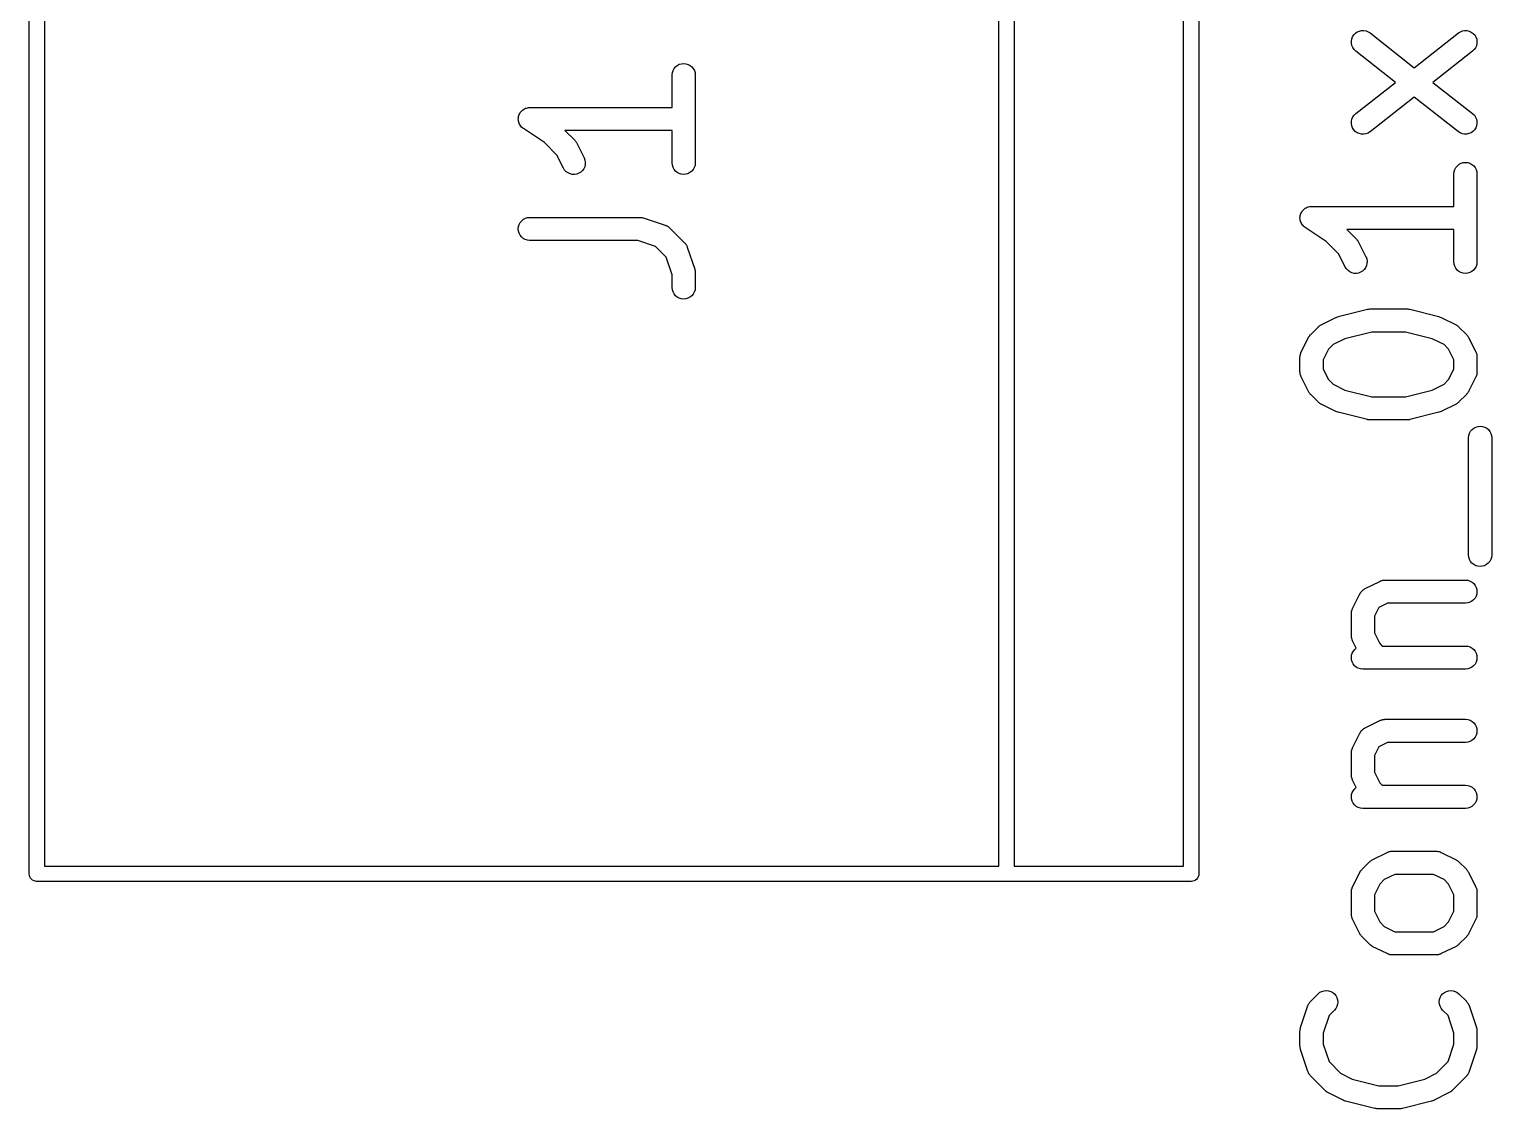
# Model space of a CAD drawing. Extents: x 118.6 to 187.3, y -130.9 to -41.9.
# Drawn here: x 177.81 to 187.31, y -104.32 to -97.3 of the extents above; entities that cross this region are included whole.
import ezdxf

# ---------------------------------------------------------------- set-up
doc = ezdxf.new("R2010")
doc.units = 0
doc.layers.add('BLACK', color=7, linetype='CONTINUOUS')

msp = doc.modelspace()

# ---------------------------------------------------------------- linework, layer by layer
at = {"layer": 'BLACK', "linetype": 'CONTINUOUS'}
for p, q in [((177.81, -102.788), (177.81, -92.7924)), ((177.91, -92.84), (177.91, -102.74)), ((184.11, -102.74), (184.11, -92.84)), ((184.21, -92.84), (184.21, -102.74)), ((185.31, -102.74), (185.31, -92.84)), ((185.41, -92.7924), (185.41, -102.788)), ((186.453, -97.3138), (186.467, -97.3107)), ((186.467, -97.3107), (186.482, -97.3105)), ((186.482, -97.3105), (186.496, -97.3131)), ((187.123, -97.3128), (187.137, -97.3104)), ((187.137, -97.3104), (187.152, -97.3109)), ((186.401, -97.3788), (186.404, -97.3644)), ((186.401, -97.3934), (186.401, -97.3788)), ((186.404, -97.4077), (186.401, -97.3934)), ((186.404, -97.3644), (186.409, -97.3508)), ((186.409, -97.3508), (186.417, -97.3385)), ((186.417, -97.3385), (186.427, -97.328)), ((186.427, -97.328), (186.439, -97.3197)), ((186.439, -97.3197), (186.453, -97.3138)), ((186.496, -97.3131), (186.51, -97.3184)), ((186.51, -97.3184), (186.522, -97.3263)), ((186.522, -97.3263), (186.809, -97.5518)), ((186.809, -97.5518), (187.096, -97.3263)), ((187.096, -97.3263), (187.097, -97.3256)), ((187.097, -97.3256), (187.109, -97.3179)), ((187.109, -97.3179), (187.123, -97.3128)), ((187.152, -97.3109), (187.166, -97.3142)), ((187.166, -97.3142), (187.18, -97.3202)), ((187.18, -97.3202), (187.192, -97.3287)), ((187.192, -97.3287), (187.202, -97.3393)), ((187.202, -97.3393), (187.209, -97.3517)), ((187.209, -97.3517), (187.215, -97.3654)), ((187.217, -97.3944), (187.214, -97.4087)), ((187.215, -97.3654), (187.217, -97.3798)), ((187.217, -97.3798), (187.217, -97.3944)), ((186.41, -97.4212), (186.404, -97.4077)), ((186.418, -97.4333), (186.41, -97.4212)), ((186.429, -97.4436), (186.418, -97.4333)), ((186.429, -97.4442), (186.429, -97.4436)), ((186.688, -97.6471), (186.429, -97.4442)), ((187.189, -97.4442), (186.93, -97.6471)), ((187.199, -97.4341), (187.189, -97.4442)), ((187.208, -97.4221), (187.199, -97.4341)), ((187.214, -97.4087), (187.208, -97.4221)), ((181.987, -97.5985), (181.989, -97.5839)), ((181.989, -97.5839), (181.993, -97.57)), ((181.993, -97.57), (182, -97.5571)), ((182, -97.5571), (182.01, -97.5459)), ((182.01, -97.5459), (182.021, -97.5368)), ((182.021, -97.5368), (182.034, -97.53)), ((182.034, -97.53), (182.048, -97.5259)), ((182.048, -97.5259), (182.063, -97.5245)), ((182.063, -97.5245), (182.077, -97.5261)), ((182.077, -97.5261), (182.091, -97.5304)), ((182.091, -97.5304), (182.104, -97.5373)), ((182.104, -97.5373), (182.116, -97.5467)), ((182.116, -97.5467), (182.125, -97.558)), ((182.125, -97.558), (182.132, -97.5709)), ((182.132, -97.5709), (182.136, -97.585)), ((182.136, -97.585), (182.137, -97.5995)), ((181.987, -97.5995), (181.987, -97.5985)), ((181.987, -97.8102), (181.987, -97.5995)), ((182.137, -97.5995), (182.137, -98.171)), ((186.429, -97.8501), (186.688, -97.6471)), ((186.93, -97.6471), (187.189, -97.8501)), ((186.809, -97.7425), (186.522, -97.968)), ((187.096, -97.968), (186.809, -97.7425)), ((180.987, -97.8846), (180.988, -97.8775)), ((180.988, -97.8775), (180.989, -97.8702)), ((180.989, -97.87), (180.991, -97.8628)), ((180.989, -97.8701), (180.989, -97.87)), ((180.989, -97.8702), (180.989, -97.8701)), ((180.991, -97.8628), (180.993, -97.8562)), ((180.993, -97.8561), (180.997, -97.8495)), ((180.993, -97.8562), (180.993, -97.8561)), ((180.993, -97.8561), (180.993, -97.8561)), ((180.997, -97.8495), (181, -97.8433)), ((181, -97.8432), (181.005, -97.8376)), ((181, -97.8433), (181, -97.8432)), ((181, -97.8433), (181, -97.8433)), ((181.005, -97.8376), (181.01, -97.832)), ((181.01, -97.8319), (181.015, -97.8272)), ((181.01, -97.832), (181.01, -97.8319)), ((181.01, -97.832), (181.01, -97.832)), ((181.015, -97.8272), (181.021, -97.8228)), ((181.021, -97.8227), (181.028, -97.8192)), ((181.021, -97.8228), (181.021, -97.8227)), ((181.021, -97.8227), (181.021, -97.8227)), ((181.028, -97.8192), (181.034, -97.8159)), ((181.034, -97.8159), (181.041, -97.8138)), ((181.034, -97.8159), (181.034, -97.8159)), ((181.034, -97.8159), (181.034, -97.8159)), ((181.041, -97.8138), (181.048, -97.8117)), ((181.048, -97.8116), (181.055, -97.8109)), ((181.048, -97.8117), (181.048, -97.8116)), ((181.048, -97.8117), (181.048, -97.8117)), ((181.055, -97.8109), (181.062, -97.8102)), ((181.062, -97.8102), (181.987, -97.8102)), ((186.404, -97.8856), (186.41, -97.8722)), ((186.41, -97.8722), (186.419, -97.8602)), ((186.419, -97.8602), (186.429, -97.8501)), ((187.189, -97.8501), (187.19, -97.8507)), ((187.19, -97.8507), (187.2, -97.861)), ((187.2, -97.861), (187.208, -97.8731)), ((187.208, -97.8731), (187.214, -97.8866)), ((180.987, -97.8847), (180.987, -97.8846)), ((180.988, -97.8923), (180.987, -97.8847)), ((180.987, -97.8847), (180.987, -97.8847)), ((180.989, -97.8992), (180.988, -97.8923)), ((180.989, -97.8993), (180.989, -97.8992)), ((180.989, -97.8992), (180.989, -97.8992)), ((180.991, -97.9065), (180.989, -97.8993)), ((180.993, -97.9132), (180.991, -97.9065)), ((180.993, -97.9133), (180.993, -97.9132)), ((180.996, -97.9195), (180.993, -97.9133)), ((180.993, -97.9133), (180.993, -97.9133)), ((181, -97.9262), (180.996, -97.9195)), ((181, -97.9263), (181, -97.9262)), ((181.004, -97.9319), (181, -97.9263)), ((181, -97.9263), (181, -97.9263)), ((181.009, -97.9376), (181.004, -97.9319)), ((181.009, -97.9377), (181.009, -97.9376)), ((181.014, -97.9425), (181.009, -97.9377)), ((181.009, -97.9377), (181.009, -97.9377)), ((181.02, -97.9471), (181.014, -97.9425)), ((181.021, -97.9476), (181.02, -97.9471)), ((181.02, -97.9471), (181.02, -97.9471)), ((181.02, -97.9471), (181.02, -97.9471)), ((181.02, -97.9471), (181.02, -97.9471)), ((181.157, -98.0388), (181.021, -97.9476)), ((181.987, -97.9602), (181.291, -97.9602)), ((181.291, -97.9602), (181.354, -98.0227)), ((181.987, -98.171), (181.987, -97.9602)), ((186.401, -97.8999), (186.404, -97.8856)), ((186.401, -97.9145), (186.401, -97.8999)), ((186.403, -97.9289), (186.401, -97.9145)), ((186.409, -97.9426), (186.403, -97.9289)), ((186.416, -97.955), (186.409, -97.9426)), ((186.426, -97.9656), (186.416, -97.955)), ((186.438, -97.9741), (186.426, -97.9656)), ((186.452, -97.9801), (186.438, -97.9741)), ((186.521, -97.9687), (186.509, -97.9764)), ((186.522, -97.968), (186.521, -97.9687)), ((187.108, -97.9759), (187.096, -97.968)), ((187.122, -97.9812), (187.108, -97.9759)), ((187.179, -97.9746), (187.165, -97.9804)), ((187.191, -97.9663), (187.179, -97.9746)), ((187.201, -97.9558), (187.191, -97.9663)), ((187.209, -97.9435), (187.201, -97.9558)), ((187.214, -97.9299), (187.209, -97.9435)), ((187.214, -97.8866), (187.217, -97.9009)), ((187.217, -97.9155), (187.214, -97.9299)), ((187.217, -97.9009), (187.217, -97.9155)), ((181.239, -98.1201), (181.157, -98.0388)), ((181.354, -98.0227), (181.354, -98.0234)), ((181.354, -98.0234), (181.357, -98.0267)), ((181.357, -98.0267), (181.36, -98.0298)), ((181.36, -98.0298), (181.361, -98.0324)), ((181.361, -98.0324), (181.363, -98.0349)), ((181.363, -98.0349), (181.365, -98.0386)), ((181.365, -98.0386), (181.368, -98.0422)), ((181.368, -98.0422), (181.415, -98.1374)), ((186.466, -97.9834), (186.452, -97.9801)), ((186.481, -97.9839), (186.466, -97.9834)), ((186.495, -97.9815), (186.481, -97.9839)), ((186.509, -97.9764), (186.495, -97.9815)), ((187.136, -97.9838), (187.122, -97.9812)), ((187.151, -97.9835), (187.136, -97.9838)), ((187.165, -97.9804), (187.151, -97.9835)), ((181.281, -98.2045), (181.239, -98.1201)), ((181.415, -98.1374), (181.416, -98.1384)), ((181.416, -98.1384), (181.421, -98.1521)), ((181.421, -98.1521), (181.423, -98.1666)), ((181.289, -98.2169), (181.281, -98.2045)), ((181.299, -98.2275), (181.289, -98.2169)), ((181.311, -98.236), (181.299, -98.2275)), ((181.324, -98.242), (181.311, -98.236)), ((181.338, -98.2453), (181.324, -98.242)), ((181.353, -98.2458), (181.338, -98.2453)), ((181.367, -98.2434), (181.353, -98.2458)), ((181.381, -98.2383), (181.367, -98.2434)), ((181.394, -98.2306), (181.381, -98.2383)), ((181.404, -98.2206), (181.394, -98.2306)), ((181.413, -98.2087), (181.404, -98.2206)), ((181.419, -98.1954), (181.413, -98.2087)), ((181.422, -98.1812), (181.419, -98.1954)), ((181.423, -98.1666), (181.422, -98.1812)), ((181.989, -98.1855), (181.987, -98.171)), ((181.993, -98.1995), (181.989, -98.1855)), ((182, -98.2125), (181.993, -98.1995)), ((182.009, -98.2238), (182, -98.2125)), ((182.02, -98.2331), (182.009, -98.2238)), ((182.033, -98.2401), (182.02, -98.2331)), ((182.047, -98.2444), (182.033, -98.2401)), ((182.062, -98.2459), (182.047, -98.2444)), ((182.076, -98.2446), (182.062, -98.2459)), ((182.09, -98.2405), (182.076, -98.2446)), ((182.103, -98.2337), (182.09, -98.2405)), ((182.115, -98.2245), (182.103, -98.2337)), ((182.124, -98.2133), (182.115, -98.2245)), ((182.131, -98.2005), (182.124, -98.2133)), ((182.136, -98.1865), (182.131, -98.2005)), ((182.137, -98.172), (182.136, -98.1865)), ((182.137, -98.171), (182.137, -98.172)), ((187.067, -98.2413), (187.069, -98.2268)), ((187.067, -98.2424), (187.067, -98.2413)), ((187.067, -98.4531), (187.067, -98.2424)), ((187.069, -98.2268), (187.073, -98.2128)), ((187.073, -98.2128), (187.08, -98.2)), ((187.08, -98.2), (187.09, -98.1888)), ((187.09, -98.1888), (187.101, -98.1796)), ((187.101, -98.1796), (187.114, -98.1728)), ((187.114, -98.1728), (187.128, -98.1687)), ((187.128, -98.1687), (187.143, -98.1674)), ((187.143, -98.1674), (187.157, -98.1689)), ((187.157, -98.1689), (187.171, -98.1732)), ((187.171, -98.1732), (187.184, -98.1802)), ((187.184, -98.1802), (187.196, -98.1895)), ((187.196, -98.1895), (187.205, -98.2009)), ((187.205, -98.2009), (187.212, -98.2138)), ((187.212, -98.2138), (187.216, -98.2278)), ((187.216, -98.2278), (187.217, -98.2424)), ((187.217, -98.2424), (187.217, -98.8138)), ((181.01, -98.5463), (181.021, -98.5371)), ((181.021, -98.5371), (181.034, -98.5302)), ((181.034, -98.5302), (181.048, -98.526)), ((181.048, -98.526), (181.062, -98.5245)), ((181.062, -98.5245), (181.777, -98.5245)), ((181.777, -98.5245), (181.778, -98.5245)), ((181.778, -98.5245), (181.782, -98.525)), ((181.782, -98.525), (181.786, -98.5251)), ((181.786, -98.5251), (181.789, -98.5258)), ((181.789, -98.5258), (181.792, -98.5262)), ((181.792, -98.5262), (181.796, -98.5274)), ((181.796, -98.5274), (181.8, -98.5284)), ((181.8, -98.5284), (181.943, -98.576)), ((186.067, -98.5275), (186.068, -98.5203)), ((186.067, -98.5276), (186.067, -98.5275)), ((186.067, -98.5275), (186.067, -98.5275)), ((186.068, -98.5351), (186.067, -98.5276)), ((186.068, -98.5203), (186.069, -98.513)), ((186.069, -98.542), (186.068, -98.5351)), ((186.069, -98.5129), (186.071, -98.5056)), ((186.069, -98.513), (186.069, -98.5129)), ((186.069, -98.513), (186.069, -98.513)), ((186.069, -98.5421), (186.069, -98.542)), ((186.071, -98.5493), (186.069, -98.5421)), ((186.069, -98.5421), (186.069, -98.5421)), ((186.071, -98.5056), (186.073, -98.499)), ((186.073, -98.4989), (186.077, -98.4924)), ((186.073, -98.499), (186.073, -98.4989)), ((186.073, -98.499), (186.073, -98.499)), ((186.077, -98.4924), (186.08, -98.4862)), ((186.08, -98.4861), (186.085, -98.4805)), ((186.08, -98.4862), (186.08, -98.4861)), ((186.08, -98.4861), (186.08, -98.4861)), ((186.085, -98.4805), (186.09, -98.4749)), ((186.09, -98.4748), (186.095, -98.4701)), ((186.09, -98.4749), (186.09, -98.4748)), ((186.09, -98.4748), (186.09, -98.4748)), ((186.095, -98.4701), (186.101, -98.4656)), ((186.101, -98.4656), (186.108, -98.4621)), ((186.101, -98.4656), (186.101, -98.4656)), ((186.101, -98.4656), (186.101, -98.4656)), ((186.108, -98.4621), (186.114, -98.4588)), ((186.114, -98.4587), (186.121, -98.4567)), ((186.114, -98.4588), (186.114, -98.4587)), ((186.114, -98.4587), (186.114, -98.4587)), ((186.121, -98.4567), (186.128, -98.4545)), ((186.128, -98.4545), (186.135, -98.4538)), ((186.128, -98.4545), (186.128, -98.4545)), ((186.128, -98.4545), (186.128, -98.4545)), ((186.135, -98.4538), (186.142, -98.4531)), ((186.142, -98.4531), (187.067, -98.4531)), ((180.987, -98.599), (180.989, -98.5844)), ((180.989, -98.6136), (180.987, -98.599)), ((180.989, -98.5844), (180.993, -98.5705)), ((180.993, -98.6276), (180.989, -98.6136)), ((180.993, -98.5705), (181, -98.5576)), ((181, -98.6406), (180.993, -98.6276)), ((181, -98.5576), (181.01, -98.5463)), ((181.009, -98.652), (181, -98.6406)), ((181.943, -98.576), (181.944, -98.5763)), ((181.944, -98.5763), (181.946, -98.5773)), ((181.946, -98.5773), (181.948, -98.5779)), ((181.948, -98.5779), (181.953, -98.5803)), ((181.953, -98.5803), (181.958, -98.5825)), ((181.958, -98.5825), (181.959, -98.5838)), ((181.959, -98.5838), (181.961, -98.5848)), ((181.961, -98.5848), (181.965, -98.5881)), ((181.965, -98.5881), (181.969, -98.5911)), ((181.969, -98.5911), (181.971, -98.5927)), ((181.971, -98.5927), (181.973, -98.5941)), ((181.973, -98.5941), (182.068, -98.6893)), ((186.073, -98.5561), (186.071, -98.5493)), ((186.073, -98.5562), (186.073, -98.5561)), ((186.073, -98.5561), (186.073, -98.5561)), ((186.076, -98.562), (186.073, -98.5562)), ((186.08, -98.5691), (186.076, -98.562)), ((186.08, -98.5692), (186.08, -98.5691)), ((186.08, -98.5691), (186.08, -98.5691)), ((186.084, -98.5748), (186.08, -98.5692)), ((186.089, -98.5805), (186.084, -98.5748)), ((186.089, -98.5806), (186.089, -98.5805)), ((186.089, -98.5805), (186.089, -98.5805)), ((186.094, -98.5853), (186.089, -98.5806)), ((186.1, -98.5899), (186.094, -98.5853)), ((186.1, -98.59), (186.1, -98.5899)), ((186.101, -98.5905), (186.1, -98.59)), ((186.1, -98.59), (186.1, -98.59)), ((186.1, -98.59), (186.1, -98.59)), ((186.237, -98.6816), (186.101, -98.5905)), ((187.067, -98.6031), (186.371, -98.6031)), ((186.371, -98.6031), (186.434, -98.6655)), ((187.067, -98.8138), (187.067, -98.6031)), ((181.02, -98.6614), (181.009, -98.652)), ((181.033, -98.6685), (181.02, -98.6614)), ((181.047, -98.6729), (181.033, -98.6685)), ((181.061, -98.6745), (181.047, -98.6729)), ((181.062, -98.6745), (181.061, -98.6745)), ((181.764, -98.6745), (181.062, -98.6745)), ((181.879, -98.7127), (181.764, -98.6745)), ((181.949, -98.7829), (181.879, -98.7127)), ((182.068, -98.6893), (182.069, -98.6901)), ((182.069, -98.6901), (182.07, -98.6918)), ((182.07, -98.6918), (182.072, -98.6933)), ((182.072, -98.6933), (182.074, -98.6975)), ((182.074, -98.6975), (182.078, -98.7015)), ((182.078, -98.7015), (182.079, -98.7035)), ((182.079, -98.7035), (182.08, -98.7053)), ((182.08, -98.7053), (182.082, -98.71)), ((182.082, -98.71), (182.084, -98.7145)), ((182.084, -98.7145), (182.085, -98.7167)), ((182.085, -98.7167), (182.086, -98.7187)), ((182.086, -98.7187), (182.134, -98.8615)), ((186.319, -98.763), (186.237, -98.6816)), ((186.434, -98.6655), (186.434, -98.6663)), ((186.434, -98.6663), (186.437, -98.6696)), ((186.437, -98.6696), (186.44, -98.6726)), ((186.44, -98.6726), (186.441, -98.6753)), ((186.441, -98.6753), (186.443, -98.6777)), ((186.443, -98.6777), (186.445, -98.6815)), ((186.445, -98.6815), (186.448, -98.685)), ((186.448, -98.685), (186.495, -98.7803)), ((181.987, -98.8974), (181.949, -98.7829)), ((186.361, -98.8473), (186.319, -98.763)), ((186.495, -98.7803), (186.496, -98.7812)), ((186.496, -98.7812), (186.501, -98.7949)), ((186.502, -98.824), (186.499, -98.8383)), ((186.501, -98.7949), (186.503, -98.8094)), ((186.503, -98.8094), (186.502, -98.824)), ((187.069, -98.8284), (187.067, -98.8138)), ((187.073, -98.8424), (187.069, -98.8284)), ((187.216, -98.8294), (187.211, -98.8434)), ((187.217, -98.8149), (187.216, -98.8294)), ((187.217, -98.8138), (187.217, -98.8149)), ((181.987, -98.9805), (181.987, -98.8974)), ((182.134, -98.8615), (182.134, -98.8625)), ((182.134, -98.8625), (182.135, -98.8666)), ((182.135, -98.8666), (182.136, -98.8707)), ((182.136, -98.8707), (182.136, -98.8738)), ((182.136, -98.8738), (182.137, -98.8768)), ((182.137, -98.8768), (182.137, -98.881)), ((182.137, -98.881), (182.137, -98.8852)), ((182.137, -98.8852), (182.137, -98.9805)), ((186.369, -98.8597), (186.361, -98.8473)), ((186.379, -98.8704), (186.369, -98.8597)), ((186.391, -98.8789), (186.379, -98.8704)), ((186.404, -98.8849), (186.391, -98.8789)), ((186.418, -98.8882), (186.404, -98.8849)), ((186.433, -98.8886), (186.418, -98.8882)), ((186.447, -98.8863), (186.433, -98.8886)), ((186.461, -98.8811), (186.447, -98.8863)), ((186.474, -98.8734), (186.461, -98.8811)), ((186.484, -98.8634), (186.474, -98.8734)), ((186.493, -98.8516), (186.484, -98.8634)), ((186.499, -98.8383), (186.493, -98.8516)), ((187.08, -98.8553), (187.073, -98.8424)), ((187.089, -98.8667), (187.08, -98.8553)), ((187.1, -98.876), (187.089, -98.8667)), ((187.113, -98.8829), (187.1, -98.876)), ((187.127, -98.8873), (187.113, -98.8829)), ((187.142, -98.8888), (187.127, -98.8873)), ((187.156, -98.8875), (187.142, -98.8888)), ((187.17, -98.8833), (187.156, -98.8875)), ((187.183, -98.8766), (187.17, -98.8833)), ((187.195, -98.8674), (187.183, -98.8766)), ((187.204, -98.8562), (187.195, -98.8674)), ((187.211, -98.8434), (187.204, -98.8562)), ((181.989, -98.995), (181.987, -98.9805)), ((181.993, -99.0091), (181.989, -98.995)), ((182, -99.022), (181.993, -99.0091)), ((182.131, -99.01), (182.124, -99.0228)), ((182.136, -98.9961), (182.131, -99.01)), ((182.137, -98.9815), (182.136, -98.9961)), ((182.137, -98.9805), (182.137, -98.9815)), ((182.009, -99.0333), (182, -99.022)), ((182.02, -99.0427), (182.009, -99.0333)), ((182.033, -99.0496), (182.02, -99.0427)), ((182.047, -99.0539), (182.033, -99.0496)), ((182.062, -99.0555), (182.047, -99.0539)), ((182.076, -99.0541), (182.062, -99.0555)), ((182.09, -99.05), (182.076, -99.0541)), ((182.103, -99.0432), (182.09, -99.05)), ((182.115, -99.0341), (182.103, -99.0432)), ((182.124, -99.0228), (182.115, -99.0341)), ((186.204, -99.2229), (186.299, -99.1753)), ((186.299, -99.1753), (186.3, -99.1748)), ((186.3, -99.1748), (186.301, -99.1747)), ((186.301, -99.1745), (186.307, -99.1722)), ((186.301, -99.1747), (186.301, -99.1745)), ((186.307, -99.1722), (186.314, -99.1698)), ((186.314, -99.1697), (186.315, -99.1696)), ((186.314, -99.1698), (186.314, -99.1697)), ((186.315, -99.1696), (186.505, -99.122)), ((186.505, -99.122), (186.506, -99.1218)), ((186.506, -99.1218), (186.507, -99.1216)), ((186.507, -99.1216), (186.509, -99.1212)), ((186.509, -99.1212), (186.515, -99.1206)), ((186.515, -99.1206), (186.521, -99.1198)), ((186.521, -99.1198), (186.522, -99.1199)), ((186.522, -99.1199), (186.523, -99.1198)), ((186.523, -99.1198), (186.761, -99.1198)), ((186.761, -99.1198), (186.762, -99.1198)), ((186.762, -99.1198), (186.764, -99.1199)), ((186.764, -99.1199), (186.765, -99.1199)), ((186.765, -99.1199), (186.771, -99.1207)), ((186.771, -99.1207), (186.777, -99.1214)), ((186.777, -99.1214), (186.778, -99.1218)), ((186.778, -99.1218), (186.78, -99.122)), ((186.78, -99.122), (186.97, -99.1696)), ((186.97, -99.1696), (186.971, -99.1699)), ((186.971, -99.1699), (186.971, -99.17)), ((186.971, -99.17), (186.972, -99.1701)), ((186.972, -99.1701), (186.978, -99.1726)), ((186.978, -99.1726), (186.985, -99.175)), ((186.985, -99.175), (186.985, -99.1752)), ((186.985, -99.1752), (186.985, -99.1753)), ((186.985, -99.1753), (187.081, -99.2229)), ((186.075, -99.3993), (186.123, -99.3041)), ((186.123, -99.3031), (186.126, -99.2996)), ((186.123, -99.3041), (186.123, -99.3031)), ((186.126, -99.2996), (186.128, -99.2959)), ((186.128, -99.2959), (186.13, -99.2935)), ((186.13, -99.2935), (186.131, -99.2909)), ((186.131, -99.2909), (186.134, -99.2878)), ((186.134, -99.2878), (186.137, -99.2846)), ((186.137, -99.2846), (186.185, -99.237)), ((186.185, -99.2362), (186.189, -99.2336)), ((186.185, -99.237), (186.185, -99.2362)), ((186.189, -99.2336), (186.192, -99.2307)), ((186.192, -99.2307), (186.194, -99.229)), ((186.194, -99.229), (186.197, -99.2271)), ((186.197, -99.2271), (186.201, -99.2252)), ((186.201, -99.2252), (186.204, -99.2229)), ((186.533, -99.2698), (186.359, -99.3131)), ((186.752, -99.2698), (186.533, -99.2698)), ((186.926, -99.3131), (186.752, -99.2698)), ((187.081, -99.2229), (187.082, -99.2234)), ((187.082, -99.2234), (187.085, -99.2257)), ((187.085, -99.2257), (187.089, -99.2277)), ((187.089, -99.2277), (187.091, -99.2297)), ((187.091, -99.2297), (187.094, -99.2314)), ((187.094, -99.2314), (187.097, -99.2343)), ((187.097, -99.2343), (187.1, -99.237)), ((187.1, -99.237), (187.148, -99.2846)), ((187.148, -99.2846), (187.149, -99.2853)), ((187.149, -99.2853), (187.151, -99.2886)), ((187.151, -99.2886), (187.154, -99.2917)), ((187.154, -99.2917), (187.156, -99.2943)), ((187.156, -99.2943), (187.158, -99.2968)), ((187.158, -99.2968), (187.16, -99.3005)), ((187.16, -99.3005), (187.162, -99.3041)), ((187.162, -99.3041), (187.209, -99.3993)), ((186.075, -99.4014), (186.075, -99.3993)), ((186.252, -99.382), (186.217, -99.4506)), ((186.282, -99.3516), (186.252, -99.382)), ((186.359, -99.3131), (186.282, -99.3516)), ((187.003, -99.3516), (186.926, -99.3131)), ((187.033, -99.382), (187.003, -99.3516)), ((187.067, -99.4506), (187.033, -99.382)), ((187.209, -99.3993), (187.21, -99.4003)), ((187.21, -99.4003), (187.211, -99.4023)), ((186.067, -99.4318), (186.068, -99.4296)), ((186.067, -99.4329), (186.067, -99.4318)), ((186.067, -99.5281), (186.067, -99.4329)), ((186.068, -99.4224), (186.069, -99.4173)), ((186.068, -99.4274), (186.068, -99.4224)), ((186.068, -99.4296), (186.068, -99.4274)), ((186.069, -99.4173), (186.07, -99.4152)), ((186.07, -99.413), (186.072, -99.4082)), ((186.07, -99.4152), (186.07, -99.413)), ((186.072, -99.4082), (186.073, -99.4033)), ((186.073, -99.4033), (186.075, -99.4014)), ((186.217, -99.4506), (186.217, -99.5104)), ((187.067, -99.5104), (187.067, -99.4506)), ((187.211, -99.4023), (187.212, -99.4043)), ((187.212, -99.4043), (187.213, -99.4092)), ((187.213, -99.4092), (187.215, -99.414)), ((187.215, -99.414), (187.215, -99.4162)), ((187.215, -99.4162), (187.216, -99.4183)), ((187.216, -99.4183), (187.216, -99.4234)), ((187.216, -99.4234), (187.217, -99.4285)), ((187.217, -99.4285), (187.217, -99.4307)), ((187.217, -99.4307), (187.217, -99.4329)), ((187.217, -99.4329), (187.217, -99.5281)), ((186.068, -99.5303), (186.067, -99.5281)), ((186.068, -99.5325), (186.068, -99.5303)), ((186.068, -99.5376), (186.068, -99.5325)), ((186.069, -99.5427), (186.068, -99.5376)), ((186.069, -99.5448), (186.069, -99.5427)), ((186.07, -99.547), (186.069, -99.5448)), ((186.072, -99.5518), (186.07, -99.547)), ((186.073, -99.5567), (186.072, -99.5518)), ((186.074, -99.5586), (186.073, -99.5567)), ((186.075, -99.5607), (186.074, -99.5586)), ((186.075, -99.5616), (186.075, -99.5607)), ((186.123, -99.6569), (186.075, -99.5616)), ((186.217, -99.5104), (186.252, -99.5789)), ((186.252, -99.5789), (186.282, -99.6093)), ((187.003, -99.6093), (187.033, -99.5789)), ((187.033, -99.5789), (187.067, -99.5104)), ((187.209, -99.5616), (187.162, -99.6569)), ((187.21, -99.5596), (187.209, -99.5616)), ((187.211, -99.5576), (187.21, -99.5596)), ((187.213, -99.5528), (187.211, -99.5576)), ((187.215, -99.548), (187.213, -99.5528)), ((187.216, -99.5437), (187.215, -99.5458)), ((187.215, -99.5458), (187.215, -99.548)), ((187.217, -99.5335), (187.216, -99.5386)), ((187.216, -99.5386), (187.216, -99.5437)), ((187.217, -99.5281), (187.217, -99.5291)), ((187.217, -99.5291), (187.217, -99.5313)), ((187.217, -99.5313), (187.217, -99.5335)), ((186.125, -99.6604), (186.123, -99.6569)), ((186.127, -99.6642), (186.125, -99.6604)), ((186.129, -99.6666), (186.127, -99.6642)), ((186.131, -99.6693), (186.129, -99.6666)), ((186.134, -99.6723), (186.131, -99.6693)), ((186.136, -99.6756), (186.134, -99.6723)), ((186.137, -99.6764), (186.136, -99.6756)), ((186.185, -99.724), (186.137, -99.6764)), ((186.282, -99.6093), (186.359, -99.6478)), ((186.359, -99.6478), (186.533, -99.6912)), ((186.752, -99.6912), (186.926, -99.6478)), ((186.926, -99.6478), (187.003, -99.6093)), ((187.148, -99.6764), (187.1, -99.724)), ((187.15, -99.6731), (187.148, -99.6764)), ((187.153, -99.6701), (187.15, -99.6731)), ((187.155, -99.6675), (187.153, -99.6701)), ((187.157, -99.6651), (187.155, -99.6675)), ((187.159, -99.6613), (187.157, -99.6651)), ((187.161, -99.6578), (187.159, -99.6613)), ((187.162, -99.6569), (187.161, -99.6578)), ((186.188, -99.7267), (186.185, -99.724)), ((186.191, -99.7296), (186.188, -99.7267)), ((186.193, -99.7313), (186.191, -99.7296)), ((186.196, -99.7333), (186.193, -99.7313)), ((186.2, -99.7353), (186.196, -99.7333)), ((186.203, -99.7376), (186.2, -99.7353)), ((186.204, -99.738), (186.203, -99.7376)), ((186.299, -99.7857), (186.204, -99.738)), ((186.533, -99.6912), (186.752, -99.6912)), ((187.081, -99.738), (186.985, -99.7857)), ((187.084, -99.7358), (187.081, -99.738)), ((187.088, -99.7339), (187.084, -99.7358)), ((187.09, -99.7319), (187.088, -99.7339)), ((187.093, -99.7302), (187.09, -99.7319)), ((187.096, -99.7273), (187.093, -99.7302)), ((187.099, -99.7247), (187.096, -99.7273)), ((187.1, -99.724), (187.099, -99.7247)), ((186.3, -99.7858), (186.299, -99.7857)), ((186.3, -99.786), (186.3, -99.7858)), ((186.306, -99.7884), (186.3, -99.786)), ((186.313, -99.7909), (186.306, -99.7884)), ((186.314, -99.7911), (186.313, -99.7909)), ((186.313, -99.7909), (186.313, -99.7909)), ((186.315, -99.7913), (186.314, -99.7911)), ((186.505, -99.839), (186.315, -99.7913)), ((186.506, -99.8391), (186.505, -99.839)), ((186.508, -99.8396), (186.506, -99.8391)), ((186.514, -99.8402), (186.508, -99.8396)), ((186.52, -99.8411), (186.514, -99.8402)), ((186.521, -99.841), (186.52, -99.8411)), ((186.522, -99.8412), (186.521, -99.841)), ((186.523, -99.8412), (186.522, -99.8412)), ((186.761, -99.8412), (186.523, -99.8412)), ((186.763, -99.8411), (186.761, -99.8412)), ((186.764, -99.8411), (186.763, -99.8411)), ((186.77, -99.8403), (186.764, -99.8411)), ((186.776, -99.8398), (186.77, -99.8403)), ((186.777, -99.8394), (186.776, -99.8398)), ((186.779, -99.8392), (186.777, -99.8394)), ((186.78, -99.839), (186.779, -99.8392)), ((186.97, -99.7913), (186.78, -99.839)), ((186.971, -99.7912), (186.97, -99.7912)), ((186.97, -99.7912), (186.97, -99.7913)), ((186.977, -99.7888), (186.971, -99.7912)), ((186.984, -99.7864), (186.977, -99.7888)), ((186.985, -99.7861), (186.984, -99.7862)), ((186.984, -99.7862), (186.984, -99.7864)), ((186.985, -99.7857), (186.985, -99.7861)), ((187.163, -99.9556), (187.164, -99.9411)), ((187.163, -99.9567), (187.163, -99.9556)), ((187.163, -100.719), (187.163, -99.9567)), ((187.164, -99.9411), (187.169, -99.9271)), ((187.169, -99.9271), (187.176, -99.9143)), ((187.176, -99.9143), (187.185, -99.9031)), ((187.185, -99.9031), (187.197, -99.8939)), ((187.197, -99.8939), (187.21, -99.8871)), ((187.21, -99.8871), (187.224, -99.883)), ((187.224, -99.883), (187.238, -99.8817)), ((187.238, -99.8817), (187.253, -99.8832)), ((187.253, -99.8832), (187.267, -99.8875)), ((187.267, -99.8875), (187.28, -99.8945)), ((187.28, -99.8945), (187.291, -99.9038)), ((187.291, -99.9038), (187.3, -99.9152)), ((187.3, -99.9152), (187.307, -99.9281)), ((187.307, -99.9281), (187.311, -99.9421)), ((187.311, -99.9421), (187.313, -99.9567)), ((187.313, -99.9567), (187.313, -100.719)), ((187.164, -100.733), (187.163, -100.719)), ((187.313, -100.72), (187.311, -100.734)), ((187.313, -100.719), (187.313, -100.72)), ((187.168, -100.747), (187.164, -100.733)), ((187.175, -100.76), (187.168, -100.747)), ((187.184, -100.771), (187.175, -100.76)), ((187.196, -100.781), (187.184, -100.771)), ((187.209, -100.788), (187.196, -100.781)), ((187.223, -100.792), (187.209, -100.788)), ((187.237, -100.794), (187.223, -100.792)), ((187.252, -100.792), (187.237, -100.794)), ((187.266, -100.788), (187.252, -100.792)), ((187.279, -100.781), (187.266, -100.788)), ((187.29, -100.772), (187.279, -100.781)), ((187.3, -100.761), (187.29, -100.772)), ((187.307, -100.748), (187.3, -100.761)), ((187.311, -100.734), (187.307, -100.748)), ((186.49, -100.937), (186.585, -100.89)), ((186.585, -100.89), (186.586, -100.889)), ((186.586, -100.889), (186.588, -100.888)), ((186.588, -100.888), (186.59, -100.887)), ((186.59, -100.887), (186.595, -100.886)), ((186.595, -100.886), (186.6, -100.884)), ((186.6, -100.884), (186.602, -100.884)), ((186.602, -100.884), (186.604, -100.883)), ((186.604, -100.883), (186.609, -100.883)), ((186.609, -100.883), (186.614, -100.882)), ((186.614, -100.882), (186.616, -100.882)), ((186.616, -100.882), (186.619, -100.882)), ((186.619, -100.882), (187.142, -100.882)), ((187.142, -100.882), (187.143, -100.882)), ((187.143, -100.882), (187.158, -100.883)), ((187.158, -100.883), (187.172, -100.888)), ((187.172, -100.888), (187.185, -100.895)), ((187.185, -100.895), (187.196, -100.904)), ((187.196, -100.904), (187.205, -100.916)), ((187.205, -100.916), (187.212, -100.929)), ((186.409, -101.066), (186.456, -100.971)), ((186.456, -100.971), (186.457, -100.97)), ((186.457, -100.97), (186.458, -100.968)), ((186.458, -100.967), (186.462, -100.962)), ((186.458, -100.968), (186.458, -100.967)), ((186.462, -100.962), (186.465, -100.958)), ((186.465, -100.958), (186.466, -100.956)), ((186.466, -100.956), (186.467, -100.955)), ((186.467, -100.955), (186.471, -100.951)), ((186.471, -100.951), (186.475, -100.947)), ((186.475, -100.947), (186.476, -100.946)), ((186.476, -100.946), (186.477, -100.945)), ((186.477, -100.945), (186.482, -100.942)), ((186.482, -100.942), (186.487, -100.939)), ((186.487, -100.939), (186.488, -100.938)), ((186.488, -100.938), (186.49, -100.937)), ((187.195, -101.01), (187.184, -101.019)), ((187.205, -100.999), (187.195, -101.01)), ((187.212, -100.986), (187.205, -100.999)), ((187.212, -100.929), (187.216, -100.943)), ((187.216, -100.972), (187.212, -100.986)), ((187.216, -100.943), (187.217, -100.957)), ((187.217, -100.957), (187.216, -100.972)), ((186.401, -101.094), (186.402, -101.089)), ((186.401, -101.096), (186.401, -101.094)), ((186.401, -101.098), (186.401, -101.096)), ((186.401, -101.1), (186.401, -101.098)), ((186.401, -101.242), (186.401, -101.1)), ((186.402, -101.084), (186.403, -101.082)), ((186.402, -101.089), (186.402, -101.084)), ((186.403, -101.08), (186.405, -101.075)), ((186.403, -101.082), (186.403, -101.08)), ((186.405, -101.075), (186.407, -101.07)), ((186.407, -101.07), (186.408, -101.068)), ((186.408, -101.068), (186.409, -101.066)), ((186.579, -101.06), (186.551, -101.117)), ((186.636, -101.032), (186.579, -101.06)), ((187.142, -101.032), (186.636, -101.032)), ((187.157, -101.03), (187.142, -101.032)), ((187.171, -101.026), (187.157, -101.03)), ((187.184, -101.019), (187.171, -101.026)), ((186.551, -101.117), (186.551, -101.225)), ((186.401, -101.245), (186.401, -101.242)), ((186.401, -101.247), (186.401, -101.245)), ((186.402, -101.252), (186.401, -101.247)), ((186.402, -101.257), (186.402, -101.252)), ((186.403, -101.259), (186.402, -101.257)), ((186.403, -101.261), (186.403, -101.259)), ((186.405, -101.266), (186.403, -101.261)), ((186.406, -101.271), (186.405, -101.266)), ((186.407, -101.273), (186.406, -101.271)), ((186.408, -101.275), (186.407, -101.273)), ((186.409, -101.276), (186.408, -101.275)), ((186.433, -101.324), (186.409, -101.276)), ((186.551, -101.225), (186.585, -101.293)), ((186.585, -101.293), (186.602, -101.31)), ((186.401, -101.385), (186.402, -101.37)), ((186.402, -101.399), (186.401, -101.385)), ((186.402, -101.37), (186.407, -101.356)), ((186.407, -101.356), (186.414, -101.343)), ((186.414, -101.343), (186.423, -101.332)), ((186.423, -101.332), (186.433, -101.324)), ((186.602, -101.31), (187.142, -101.31)), ((187.142, -101.31), (187.143, -101.31)), ((187.143, -101.31), (187.158, -101.312)), ((187.158, -101.312), (187.172, -101.316)), ((187.172, -101.316), (187.185, -101.323)), ((187.185, -101.323), (187.196, -101.333)), ((187.196, -101.333), (187.205, -101.344)), ((187.205, -101.344), (187.212, -101.357)), ((187.212, -101.357), (187.216, -101.371)), ((187.216, -101.371), (187.217, -101.386)), ((187.217, -101.386), (187.216, -101.4)), ((186.406, -101.413), (186.402, -101.399)), ((186.413, -101.426), (186.406, -101.413)), ((186.422, -101.438), (186.413, -101.426)), ((186.433, -101.447), (186.422, -101.438)), ((186.446, -101.454), (186.433, -101.447)), ((186.46, -101.459), (186.446, -101.454)), ((186.475, -101.46), (186.46, -101.459)), ((186.476, -101.46), (186.475, -101.46)), ((187.142, -101.46), (186.476, -101.46)), ((187.157, -101.459), (187.142, -101.46)), ((187.171, -101.455), (187.157, -101.459)), ((187.184, -101.448), (187.171, -101.455)), ((187.195, -101.438), (187.184, -101.448)), ((187.205, -101.427), (187.195, -101.438)), ((187.212, -101.414), (187.205, -101.427)), ((187.216, -101.4), (187.212, -101.414)), ((186.458, -101.872), (186.462, -101.867)), ((186.458, -101.873), (186.458, -101.872)), ((186.462, -101.867), (186.465, -101.862)), ((186.465, -101.862), (186.466, -101.861)), ((186.466, -101.861), (186.467, -101.86)), ((186.467, -101.86), (186.471, -101.856)), ((186.471, -101.856), (186.475, -101.852)), ((186.475, -101.852), (186.476, -101.851)), ((186.476, -101.851), (186.477, -101.85)), ((186.477, -101.85), (186.482, -101.847)), ((186.482, -101.847), (186.487, -101.843)), ((186.487, -101.843), (186.488, -101.843)), ((186.488, -101.843), (186.49, -101.842)), ((186.49, -101.842), (186.585, -101.794)), ((186.585, -101.794), (186.586, -101.794)), ((186.586, -101.794), (186.588, -101.793)), ((186.588, -101.793), (186.59, -101.792)), ((186.59, -101.792), (186.595, -101.791)), ((186.595, -101.791), (186.6, -101.789)), ((186.6, -101.789), (186.602, -101.788)), ((186.602, -101.788), (186.604, -101.788)), ((186.604, -101.788), (186.609, -101.787)), ((186.609, -101.787), (186.614, -101.787)), ((186.614, -101.787), (186.616, -101.787)), ((186.616, -101.787), (186.619, -101.786)), ((186.619, -101.786), (187.142, -101.786)), ((187.142, -101.786), (187.143, -101.786)), ((187.143, -101.786), (187.158, -101.788)), ((187.158, -101.788), (187.172, -101.792)), ((187.172, -101.792), (187.185, -101.8)), ((187.185, -101.8), (187.196, -101.809)), ((187.196, -101.809), (187.205, -101.82)), ((187.205, -101.82), (187.212, -101.833)), ((187.212, -101.833), (187.216, -101.847)), ((187.216, -101.847), (187.217, -101.862)), ((187.217, -101.862), (187.216, -101.877)), ((186.409, -101.971), (186.456, -101.876)), ((186.456, -101.876), (186.457, -101.875)), ((186.457, -101.875), (186.458, -101.873)), ((186.579, -101.965), (186.551, -102.022)), ((186.636, -101.936), (186.579, -101.965)), ((187.142, -101.936), (186.636, -101.936)), ((187.157, -101.935), (187.142, -101.936)), ((187.171, -101.931), (187.157, -101.935)), ((187.184, -101.924), (187.171, -101.931)), ((187.195, -101.915), (187.184, -101.924)), ((187.205, -101.903), (187.195, -101.915)), ((187.212, -101.89), (187.205, -101.903)), ((187.216, -101.877), (187.212, -101.89)), ((186.401, -101.999), (186.402, -101.994)), ((186.401, -102.001), (186.401, -101.999)), ((186.401, -102.003), (186.401, -102.001)), ((186.401, -102.004), (186.401, -102.003)), ((186.401, -102.147), (186.401, -102.004)), ((186.402, -101.989), (186.403, -101.987)), ((186.402, -101.994), (186.402, -101.989)), ((186.403, -101.984), (186.405, -101.98)), ((186.403, -101.987), (186.403, -101.984)), ((186.405, -101.98), (186.407, -101.975)), ((186.407, -101.975), (186.408, -101.973)), ((186.408, -101.973), (186.409, -101.971)), ((186.551, -102.022), (186.551, -102.129)), ((186.401, -102.149), (186.401, -102.147)), ((186.401, -102.152), (186.401, -102.149)), ((186.402, -102.157), (186.401, -102.152)), ((186.402, -102.162), (186.402, -102.157)), ((186.551, -102.129), (186.585, -102.198)), ((186.403, -102.164), (186.402, -102.162)), ((186.403, -102.166), (186.403, -102.164)), ((186.405, -102.171), (186.403, -102.166)), ((186.406, -102.176), (186.405, -102.171)), ((186.407, -102.178), (186.406, -102.176)), ((186.408, -102.18), (186.407, -102.178)), ((186.407, -102.261), (186.414, -102.248)), ((186.409, -102.181), (186.408, -102.18)), ((186.433, -102.229), (186.409, -102.181)), ((186.414, -102.248), (186.423, -102.237)), ((186.423, -102.237), (186.433, -102.229)), ((186.585, -102.198), (186.602, -102.215)), ((186.602, -102.215), (187.142, -102.215)), ((187.142, -102.215), (187.143, -102.215)), ((187.143, -102.215), (187.158, -102.217)), ((187.158, -102.217), (187.172, -102.221)), ((187.172, -102.221), (187.185, -102.228)), ((187.185, -102.228), (187.196, -102.238)), ((187.196, -102.238), (187.205, -102.249)), ((187.205, -102.249), (187.212, -102.262)), ((186.401, -102.289), (186.402, -102.275)), ((186.402, -102.304), (186.401, -102.289)), ((186.402, -102.275), (186.407, -102.261)), ((186.406, -102.318), (186.402, -102.304)), ((186.413, -102.331), (186.406, -102.318)), ((186.422, -102.342), (186.413, -102.331)), ((186.433, -102.352), (186.422, -102.342)), ((187.195, -102.343), (187.184, -102.352)), ((187.205, -102.332), (187.195, -102.343)), ((187.212, -102.319), (187.205, -102.332)), ((187.212, -102.262), (187.216, -102.276)), ((187.216, -102.305), (187.212, -102.319)), ((187.216, -102.276), (187.217, -102.291)), ((187.217, -102.291), (187.216, -102.305)), ((186.446, -102.359), (186.433, -102.352)), ((186.46, -102.363), (186.446, -102.359)), ((186.475, -102.365), (186.46, -102.363)), ((186.476, -102.365), (186.475, -102.365)), ((187.142, -102.365), (186.476, -102.365)), ((187.157, -102.364), (187.142, -102.365)), ((187.171, -102.359), (187.157, -102.364)), ((187.184, -102.352), (187.171, -102.359)), ((186.47, -102.761), (186.518, -102.713)), ((186.518, -102.713), (186.519, -102.712)), ((186.519, -102.712), (186.522, -102.71)), ((186.522, -102.71), (186.525, -102.707)), ((186.525, -102.707), (186.528, -102.705)), ((186.528, -102.705), (186.53, -102.703)), ((186.53, -102.703), (186.534, -102.701)), ((186.534, -102.701), (186.537, -102.699)), ((186.537, -102.699), (186.633, -102.651)), ((186.633, -102.651), (186.634, -102.651)), ((186.634, -102.651), (186.636, -102.65)), ((186.636, -102.65), (186.638, -102.649)), ((186.638, -102.649), (186.643, -102.648)), ((186.643, -102.648), (186.647, -102.646)), ((186.647, -102.646), (186.65, -102.646)), ((186.65, -102.646), (186.652, -102.645)), ((186.652, -102.645), (186.657, -102.644)), ((186.657, -102.644), (186.662, -102.644)), ((186.662, -102.644), (186.664, -102.644)), ((186.664, -102.644), (186.666, -102.644)), ((186.666, -102.644), (186.952, -102.644)), ((186.952, -102.644), (186.953, -102.644)), ((186.953, -102.644), (186.955, -102.644)), ((186.955, -102.644), (186.957, -102.644)), ((186.957, -102.644), (186.962, -102.645)), ((186.962, -102.645), (186.967, -102.645)), ((186.967, -102.645), (186.97, -102.646)), ((186.97, -102.646), (186.972, -102.646)), ((186.972, -102.646), (186.977, -102.648)), ((186.977, -102.648), (186.981, -102.65)), ((186.981, -102.65), (186.983, -102.651)), ((186.983, -102.651), (186.985, -102.651)), ((186.985, -102.651), (187.081, -102.699)), ((187.081, -102.699), (187.082, -102.7)), ((187.082, -102.7), (187.085, -102.702)), ((187.085, -102.702), (187.089, -102.704)), ((187.089, -102.704), (187.091, -102.706)), ((187.091, -102.706), (187.094, -102.708)), ((187.094, -102.708), (187.097, -102.71)), ((187.097, -102.71), (187.1, -102.713)), ((187.1, -102.713), (187.148, -102.761)), ((177.81, -102.79), (177.81, -102.788)), ((177.811, -102.8), (177.81, -102.79)), ((177.814, -102.809), (177.811, -102.8)), ((177.818, -102.818), (177.814, -102.809)), ((177.824, -102.826), (177.818, -102.818)), ((177.91, -102.74), (184.11, -102.74)), ((184.21, -102.74), (185.31, -102.74)), ((185.402, -102.818), (185.396, -102.826)), ((185.406, -102.809), (185.402, -102.818)), ((185.409, -102.8), (185.406, -102.809)), ((185.41, -102.79), (185.409, -102.8)), ((185.41, -102.788), (185.41, -102.79)), ((186.409, -102.876), (186.456, -102.78)), ((186.456, -102.78), (186.457, -102.779)), ((186.457, -102.779), (186.459, -102.776)), ((186.459, -102.776), (186.461, -102.772)), ((186.461, -102.772), (186.463, -102.77)), ((186.463, -102.77), (186.465, -102.767)), ((186.465, -102.767), (186.468, -102.764)), ((186.468, -102.764), (186.47, -102.761)), ((186.684, -102.794), (186.615, -102.828)), ((186.934, -102.794), (186.684, -102.794)), ((187.003, -102.828), (186.934, -102.794)), ((187.148, -102.761), (187.149, -102.762)), ((187.149, -102.762), (187.151, -102.765)), ((187.151, -102.765), (187.154, -102.768)), ((187.154, -102.768), (187.156, -102.771)), ((187.156, -102.771), (187.158, -102.773)), ((187.158, -102.773), (187.16, -102.777)), ((187.16, -102.777), (187.162, -102.78)), ((187.162, -102.78), (187.209, -102.876)), ((177.832, -102.832), (177.824, -102.826)), ((177.841, -102.836), (177.832, -102.832)), ((177.85, -102.839), (177.841, -102.836)), ((177.858, -102.84), (177.85, -102.839)), ((177.86, -102.84), (177.858, -102.84)), ((177.862, -102.84), (177.86, -102.84)), ((185.358, -102.84), (177.862, -102.84)), ((185.36, -102.84), (185.358, -102.84)), ((185.362, -102.84), (185.36, -102.84)), ((185.37, -102.839), (185.362, -102.84)), ((185.379, -102.836), (185.37, -102.839)), ((185.388, -102.832), (185.379, -102.836)), ((185.396, -102.826), (185.388, -102.832)), ((186.401, -102.904), (186.402, -102.899)), ((186.401, -102.906), (186.401, -102.904)), ((186.401, -102.908), (186.401, -102.906)), ((186.401, -102.909), (186.401, -102.908)), ((186.401, -103.052), (186.401, -102.909)), ((186.402, -102.893), (186.403, -102.891)), ((186.402, -102.899), (186.402, -102.893)), ((186.403, -102.889), (186.405, -102.884)), ((186.403, -102.891), (186.403, -102.889)), ((186.405, -102.884), (186.407, -102.88)), ((186.407, -102.88), (186.408, -102.878)), ((186.408, -102.878), (186.409, -102.876)), ((186.585, -102.858), (186.551, -102.927)), ((186.615, -102.828), (186.585, -102.858)), ((187.033, -102.858), (187.003, -102.828)), ((187.067, -102.927), (187.033, -102.858)), ((187.209, -102.876), (187.21, -102.876)), ((187.21, -102.876), (187.211, -102.879)), ((187.211, -102.879), (187.212, -102.88)), ((187.212, -102.88), (187.213, -102.885)), ((187.213, -102.885), (187.215, -102.89)), ((187.215, -102.89), (187.215, -102.892)), ((187.215, -102.892), (187.216, -102.894)), ((187.216, -102.894), (187.216, -102.9)), ((187.216, -102.9), (187.217, -102.905)), ((187.217, -102.905), (187.217, -102.907)), ((187.217, -102.907), (187.217, -102.909)), ((187.217, -102.909), (187.217, -103.052)), ((186.551, -102.927), (186.551, -103.034)), ((187.067, -103.034), (187.067, -102.927)), ((186.401, -103.054), (186.401, -103.052)), ((186.401, -103.056), (186.401, -103.054)), ((186.402, -103.061), (186.401, -103.056)), ((186.402, -103.066), (186.402, -103.061)), ((186.403, -103.069), (186.402, -103.066)), ((186.403, -103.071), (186.403, -103.069)), ((186.405, -103.076), (186.403, -103.071)), ((186.406, -103.08), (186.405, -103.076)), ((186.407, -103.082), (186.406, -103.08)), ((186.408, -103.085), (186.407, -103.082)), ((186.409, -103.085), (186.408, -103.085)), ((186.456, -103.181), (186.409, -103.085)), ((186.551, -103.034), (186.585, -103.103)), ((186.585, -103.103), (186.615, -103.133)), ((187.003, -103.133), (187.033, -103.103)), ((187.033, -103.103), (187.067, -103.034)), ((187.209, -103.085), (187.162, -103.181)), ((187.21, -103.083), (187.209, -103.085)), ((187.211, -103.081), (187.21, -103.083)), ((187.213, -103.077), (187.211, -103.081)), ((187.215, -103.072), (187.213, -103.077)), ((187.216, -103.067), (187.215, -103.07)), ((187.215, -103.07), (187.215, -103.072)), ((187.217, -103.057), (187.216, -103.062)), ((187.216, -103.062), (187.216, -103.067)), ((187.217, -103.052), (187.217, -103.053)), ((187.217, -103.053), (187.217, -103.055)), ((187.217, -103.055), (187.217, -103.057)), ((186.458, -103.184), (186.456, -103.181)), ((186.46, -103.188), (186.458, -103.184)), ((186.462, -103.19), (186.46, -103.188)), ((186.464, -103.193), (186.462, -103.19)), ((186.467, -103.196), (186.464, -103.193)), ((186.47, -103.199), (186.467, -103.196)), ((186.47, -103.2), (186.47, -103.199)), ((186.518, -103.248), (186.47, -103.2)), ((186.615, -103.133), (186.684, -103.167)), ((186.684, -103.167), (186.934, -103.167)), ((186.934, -103.167), (187.003, -103.133)), ((187.148, -103.2), (187.1, -103.248)), ((187.15, -103.197), (187.148, -103.2)), ((187.153, -103.194), (187.15, -103.197)), ((187.155, -103.191), (187.153, -103.194)), ((187.157, -103.189), (187.155, -103.191)), ((187.159, -103.185), (187.157, -103.189)), ((187.161, -103.182), (187.159, -103.185)), ((187.162, -103.181), (187.161, -103.182)), ((186.521, -103.25), (186.518, -103.248)), ((186.524, -103.253), (186.521, -103.25)), ((186.527, -103.255), (186.524, -103.253)), ((186.529, -103.257), (186.527, -103.255)), ((186.533, -103.259), (186.529, -103.257)), ((186.536, -103.261), (186.533, -103.259)), ((186.537, -103.262), (186.536, -103.261)), ((186.633, -103.309), (186.537, -103.262)), ((187.081, -103.262), (186.985, -103.309)), ((187.084, -103.26), (187.081, -103.262)), ((187.088, -103.258), (187.084, -103.26)), ((187.09, -103.256), (187.088, -103.258)), ((187.093, -103.254), (187.09, -103.256)), ((187.096, -103.251), (187.093, -103.254)), ((187.099, -103.249), (187.096, -103.251)), ((187.1, -103.248), (187.099, -103.249)), ((186.635, -103.31), (186.633, -103.309)), ((186.637, -103.311), (186.635, -103.31)), ((186.642, -103.313), (186.637, -103.311)), ((186.646, -103.315), (186.642, -103.313)), ((186.648, -103.315), (186.646, -103.315)), ((186.651, -103.316), (186.648, -103.315)), ((186.656, -103.316), (186.651, -103.316)), ((186.661, -103.317), (186.656, -103.316)), ((186.663, -103.317), (186.661, -103.317)), ((186.665, -103.317), (186.663, -103.317)), ((186.666, -103.317), (186.665, -103.317)), ((186.952, -103.317), (186.666, -103.317)), ((186.954, -103.317), (186.952, -103.317)), ((186.956, -103.317), (186.954, -103.317)), ((186.961, -103.316), (186.956, -103.317)), ((186.966, -103.316), (186.961, -103.316)), ((186.969, -103.315), (186.966, -103.316)), ((186.971, -103.315), (186.969, -103.315)), ((186.976, -103.313), (186.971, -103.315)), ((186.98, -103.312), (186.976, -103.313)), ((186.982, -103.311), (186.98, -103.312)), ((186.985, -103.31), (186.982, -103.311)), ((186.985, -103.309), (186.985, -103.31)), ((186.137, -103.618), (186.185, -103.57)), ((186.185, -103.57), (186.197, -103.56)), ((186.185, -103.57), (186.185, -103.57)), ((186.197, -103.56), (186.21, -103.554)), ((186.21, -103.554), (186.224, -103.55)), ((186.224, -103.55), (186.238, -103.548)), ((186.238, -103.548), (186.253, -103.55)), ((186.253, -103.55), (186.267, -103.554)), ((186.267, -103.554), (186.28, -103.561)), ((186.28, -103.561), (186.291, -103.571)), ((186.291, -103.571), (186.3, -103.582)), ((186.3, -103.582), (186.307, -103.595)), ((186.978, -103.594), (186.985, -103.581)), ((186.985, -103.581), (186.994, -103.57)), ((186.994, -103.57), (187.006, -103.561)), ((187.006, -103.561), (187.019, -103.554)), ((187.019, -103.554), (187.033, -103.55)), ((187.033, -103.55), (187.047, -103.548)), ((187.047, -103.548), (187.062, -103.55)), ((187.062, -103.55), (187.076, -103.554)), ((187.076, -103.554), (187.089, -103.561)), ((187.089, -103.561), (187.1, -103.57)), ((187.1, -103.57), (187.148, -103.618)), ((186.071, -103.79), (186.119, -103.647)), ((186.119, -103.646), (186.12, -103.644)), ((186.119, -103.647), (186.119, -103.646)), ((186.12, -103.644), (186.121, -103.642)), ((186.121, -103.642), (186.123, -103.638)), ((186.123, -103.638), (186.125, -103.633)), ((186.125, -103.633), (186.127, -103.631)), ((186.127, -103.631), (186.128, -103.629)), ((186.128, -103.629), (186.131, -103.625)), ((186.131, -103.625), (186.134, -103.621)), ((186.134, -103.621), (186.136, -103.62)), ((186.136, -103.62), (186.137, -103.618)), ((186.291, -103.676), (186.256, -103.711)), ((186.3, -103.665), (186.291, -103.676)), ((186.307, -103.652), (186.3, -103.665)), ((186.307, -103.595), (186.311, -103.609)), ((186.311, -103.638), (186.307, -103.652)), ((186.311, -103.609), (186.313, -103.624)), ((186.313, -103.624), (186.311, -103.638)), ((186.972, -103.623), (186.974, -103.608)), ((186.973, -103.637), (186.972, -103.623)), ((186.978, -103.651), (186.973, -103.637)), ((186.974, -103.608), (186.978, -103.594)), ((186.984, -103.664), (186.978, -103.651)), ((186.993, -103.676), (186.984, -103.664)), ((186.994, -103.676), (186.993, -103.676)), ((187.029, -103.711), (186.994, -103.676)), ((187.148, -103.618), (187.149, -103.619)), ((187.149, -103.619), (187.15, -103.62)), ((187.15, -103.62), (187.152, -103.622)), ((187.152, -103.622), (187.154, -103.626)), ((187.154, -103.626), (187.158, -103.63)), ((187.158, -103.63), (187.159, -103.632)), ((187.159, -103.632), (187.16, -103.634)), ((187.16, -103.634), (187.162, -103.639)), ((187.162, -103.639), (187.164, -103.643)), ((187.164, -103.643), (187.165, -103.645)), ((187.165, -103.645), (187.166, -103.647)), ((187.166, -103.647), (187.214, -103.79)), ((186.256, -103.711), (186.217, -103.826)), ((187.067, -103.826), (187.029, -103.711)), ((186.067, -103.813), (186.068, -103.809)), ((186.067, -103.814), (186.067, -103.813)), ((186.067, -103.909), (186.067, -103.814)), ((186.068, -103.804), (186.069, -103.801)), ((186.068, -103.809), (186.068, -103.804)), ((186.069, -103.798), (186.07, -103.794)), ((186.069, -103.801), (186.069, -103.798)), ((186.07, -103.794), (186.071, -103.79)), ((186.217, -103.826), (186.217, -103.897)), ((187.067, -103.897), (187.067, -103.826)), ((187.214, -103.79), (187.214, -103.791)), ((187.214, -103.791), (187.215, -103.795)), ((187.215, -103.795), (187.216, -103.799)), ((187.216, -103.799), (187.216, -103.802)), ((187.216, -103.802), (187.217, -103.805)), ((187.217, -103.805), (187.217, -103.81)), ((187.217, -103.81), (187.217, -103.814)), ((187.217, -103.814), (187.217, -103.909)), ((186.068, -103.913), (186.067, -103.909)), ((186.068, -103.917), (186.068, -103.913)), ((186.069, -103.921), (186.068, -103.917)), ((186.069, -103.924), (186.069, -103.921)), ((186.07, -103.928), (186.069, -103.924)), ((186.071, -103.932), (186.07, -103.928)), ((186.071, -103.933), (186.071, -103.932)), ((186.119, -104.076), (186.071, -103.933)), ((186.217, -103.897), (186.256, -104.011)), ((187.029, -104.011), (187.067, -103.897)), ((187.214, -103.933), (187.166, -104.076)), ((187.216, -103.925), (187.214, -103.929)), ((187.214, -103.929), (187.214, -103.933)), ((187.217, -103.918), (187.216, -103.922)), ((187.216, -103.922), (187.216, -103.925)), ((187.217, -103.909), (187.217, -103.91)), ((187.217, -103.91), (187.217, -103.914)), ((187.217, -103.914), (187.217, -103.918)), ((186.256, -104.011), (186.33, -104.086)), ((186.955, -104.086), (187.029, -104.011)), ((186.12, -104.078), (186.119, -104.076)), ((186.12, -104.08), (186.12, -104.078)), ((186.123, -104.084), (186.12, -104.08)), ((186.125, -104.089), (186.123, -104.084)), ((186.126, -104.091), (186.125, -104.089)), ((186.127, -104.093), (186.126, -104.091)), ((186.13, -104.097), (186.127, -104.093)), ((186.133, -104.101), (186.13, -104.097)), ((186.135, -104.102), (186.133, -104.101)), ((186.136, -104.104), (186.135, -104.102)), ((186.137, -104.105), (186.136, -104.104)), ((186.232, -104.2), (186.137, -104.105)), ((186.33, -104.086), (186.407, -104.124)), ((186.407, -104.124), (186.58, -104.167)), ((186.705, -104.167), (186.878, -104.124)), ((186.878, -104.124), (186.955, -104.086)), ((187.148, -104.105), (187.053, -104.2)), ((187.149, -104.103), (187.148, -104.105)), ((187.151, -104.102), (187.149, -104.103)), ((187.154, -104.098), (187.151, -104.102)), ((187.157, -104.094), (187.154, -104.098)), ((187.158, -104.092), (187.157, -104.094)), ((187.159, -104.09), (187.158, -104.092)), ((187.162, -104.085), (187.159, -104.09)), ((187.164, -104.081), (187.162, -104.085)), ((187.165, -104.079), (187.164, -104.081)), ((187.166, -104.077), (187.165, -104.079)), ((187.166, -104.076), (187.166, -104.077)), ((186.235, -104.203), (186.232, -104.2)), ((186.238, -104.206), (186.235, -104.203)), ((186.241, -104.207), (186.238, -104.206)), ((186.244, -104.209), (186.241, -104.207)), ((186.247, -104.211), (186.244, -104.209)), ((186.251, -104.214), (186.247, -104.211)), ((186.252, -104.214), (186.251, -104.214)), ((186.347, -104.262), (186.252, -104.214)), ((186.58, -104.167), (186.705, -104.167)), ((187.033, -104.214), (186.938, -104.262)), ((187.037, -104.212), (187.033, -104.214)), ((187.04, -104.21), (187.037, -104.212)), ((187.043, -104.208), (187.04, -104.21)), ((187.045, -104.206), (187.043, -104.208)), ((187.049, -104.204), (187.045, -104.206)), ((187.052, -104.201), (187.049, -104.204)), ((187.053, -104.2), (187.052, -104.201)), ((186.348, -104.262), (186.347, -104.262)), ((186.347, -104.262), (186.347, -104.262)), ((186.354, -104.265), (186.348, -104.262)), ((186.361, -104.267), (186.354, -104.265)), ((186.362, -104.268), (186.361, -104.267)), ((186.361, -104.267), (186.361, -104.267)), ((186.361, -104.267), (186.361, -104.267)), ((186.553, -104.315), (186.362, -104.268)), ((186.554, -104.315), (186.553, -104.315)), ((186.555, -104.316), (186.554, -104.315)), ((186.561, -104.316), (186.555, -104.316)), ((186.567, -104.317), (186.561, -104.316)), ((186.569, -104.317), (186.567, -104.317)), ((186.57, -104.317), (186.569, -104.317)), ((186.571, -104.317), (186.57, -104.317)), ((186.714, -104.317), (186.571, -104.317)), ((186.715, -104.317), (186.714, -104.317)), ((186.716, -104.317), (186.715, -104.317)), ((186.722, -104.317), (186.716, -104.317)), ((186.728, -104.316), (186.722, -104.317)), ((186.73, -104.316), (186.728, -104.316)), ((186.731, -104.315), (186.73, -104.316)), ((186.732, -104.315), (186.731, -104.315)), ((186.922, -104.268), (186.732, -104.315)), ((186.923, -104.267), (186.922, -104.268)), ((186.93, -104.265), (186.923, -104.267)), ((186.923, -104.267), (186.923, -104.267)), ((186.936, -104.263), (186.93, -104.265)), ((186.937, -104.262), (186.936, -104.263)), ((186.938, -104.262), (186.937, -104.262)), ((186.937, -104.262), (186.937, -104.262))]:
    msp.add_line(p, q, dxfattribs=at)

doc.saveas('drawing.dxf')
